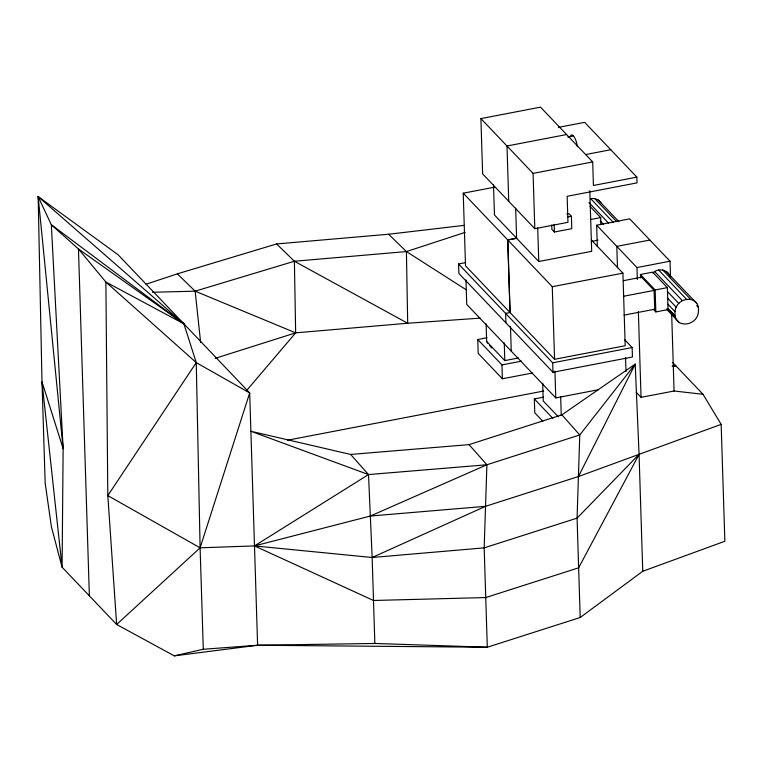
<?xml version="1.0" encoding="UTF-8"?>
<svg xmlns="http://www.w3.org/2000/svg" width="763" height="763" viewBox="0 0 763 763"><rect width="100%" height="100%" fill="white"/><g stroke="black" fill="none" stroke-linecap="round" stroke-linejoin="round"><path stroke-width="1.14" d="M257.617 645.25L374.852 643.457L487.299 647.234L580.195 617.505L642.751 571.268L639.06 454.347L635.207 364.132L579.766 434.967L486.899 464.762L368.51 474.576L250.884 431.267L350.637 454.443L469.016 444.629L486.899 464.762L484.181 547.863L487.299 647.234L257.617 645.25L203.292 649.256L174.288 655.856L116.644 624.487L62.089 567.205L51.407 526.813L45.179 483.227L41.994 381.777L38.15 196.596L118.112 254.775L249.682 392.935L257.617 645.25L174.288 655.856M675.055 311.705C675.932 296.521 700.405 293.984 698.412 311.619C697.535 326.802 673.061 329.339 675.055 311.705L667.883 304.17M203.292 649.256L200.106 547.815L196.263 362.625L183.893 323.846L38.15 196.596L51.331 224.742L78.465 248.976L105.876 282.024L107.812 495.597L200.106 547.815L254.489 545.917L372.153 557.495L485.535 506.317L578.421 476.551L635.207 364.132L561.892 414.834L469.016 444.629M196.263 362.625L107.812 495.597L116.644 624.487L200.106 547.815L249.682 392.935L196.263 362.625L105.876 282.024L183.893 323.846L51.331 224.742L63.138 448.682L62.089 567.205L41.994 381.777L63.138 448.682L38.15 196.596M246.506 390.646L295.653 332.849L294.394 261.251L276.607 243.941L177.359 273.85L146.105 284.217M652.88 272.944C657.706 267.956 667.663 269.186 669.79 276.225M672.193 366.24L675.617 365.553L703.019 394.29L721.159 424.362L639.06 454.347L578.64 567.825L485.745 597.553L373.498 600.481L254.489 545.917L368.51 474.576L350.637 454.443M254.489 545.917L370.332 516.036L486.899 464.762M578.421 476.551L639.06 454.347L577.076 518.134L484.181 547.863L372.153 557.495L374.852 643.457M642.751 571.268L724.85 541.263L721.159 424.362M152.495 292.258L195.147 291.17L294.394 261.251L406.402 251.561L465.23 232.353M215.214 358.352L295.653 332.849L407.69 323.245L480.165 318.123M515.664 208.118L516.608 238.247L507.853 240.049L510.046 312.544L505.621 313.402L505.917 322.844M480.9 118.599L540.509 107.144L592.689 161.937L593.423 185.476L636.857 177.13L637.038 182.872L567.147 196.301L567.958 222.319L534.815 228.69L482.636 173.897L480.9 118.599L533.079 173.392L534.815 228.69M558.392 127.383L584.668 122.338L636.857 177.13M566.594 134.546L506.994 145.991L508.73 201.289M567.796 137.054L573.366 135.976A10.11 3.233 79.1 0 1 577.372 146.639M585.622 154.565L610.762 149.729M533.079 173.392L592.689 161.937M591.335 239.983L622.913 273.135L625.193 345.734L554.567 359.297L465.516 265.801L463.236 193.192L494.5 187.193M566.88 214.002L568.864 213.621L571.401 216.282L571.792 228.681L554.405 232.019L551.868 229.358L551.725 224.961M567.434 217.045L571.401 216.282M590.676 219.506L600.672 217.579L600.891 224.675M597.324 246.64L596.656 225.209L629.704 218.867L670.028 261.204L670.524 277.017M624.83 339.859L632.155 347.546L632.451 356.998L552.975 372.258L458.859 273.431L458.553 263.979L465.573 262.634M591.363 241.461L598.03 240.183M493.508 184.856L494.462 214.985L538.764 261.509L591.687 251.342L589.78 190.655M649.866 240.04L616.809 246.382L617.486 267.823M596.656 225.209L636.981 267.555L670.028 261.204M463.236 193.192L552.278 286.697L622.913 273.135M623.39 280.679L641.549 277.188L654.12 290.388L654.711 309.234L624.067 315.129M667.367 287.613L652.642 272.162L640.424 274.508L655.14 289.959L667.367 287.613L668.054 309.578L675.198 316.073L668.026 308.548M623.476 296.282L654.12 290.388M532.44 373.012L502.378 378.782L478.191 353.374L477.752 339.506L487.004 337.732M653.386 309.349L655.837 311.924L668.054 309.578M486.107 323.836L486.66 341.547L504.81 360.603L518.535 357.961M477.752 339.506L501.949 364.905L521.596 361.128M458.553 263.979L552.679 362.816L632.155 347.546M287.565 440.194L543.695 391.028M542.836 421.271L534.777 412.802L534.338 398.925L543.59 397.151M465.964 279.907L466.737 304.408L555.779 397.914L598.612 389.683M636.208 392.277L641.044 397.342L674.091 391.009L703.019 394.29M672.403 366.459L675.875 365.82L672.651 362.435M516.608 238.247L507.672 239.849L510.046 312.544M276.607 243.941L388.615 234.241L463.885 225.409M370.332 516.036L485.535 506.317M600.986 202.863L598.249 200.02L594.635 198.514L590.581 198.533L613.404 222.5M177.359 273.85L195.147 291.17L295.653 332.849M294.394 261.251L407.69 323.245L406.402 251.561L388.615 234.241M406.402 251.561L466.46 289.95M183.893 323.846L78.465 248.976L89.366 595.846M669.285 310.369L675.198 316.073M598.249 200.02L618.917 221.69M666.29 271.466L696.743 303.407M594.635 198.514L616.647 221.623M662.675 269.959L690.391 299.067M696.638 305.534L698.269 307.251M658.622 269.978L686.338 299.077M589.017 202.634L608.588 223.168M654.616 271.514L682.332 300.612M590.047 206.42L600.672 217.579M600.214 220.898L603.476 224.322M667.444 291.495L678.851 303.483M667.358 297.913L676.333 307.336M666.414 309.053L679.461 322.749M558.239 416.712L543.246 400.976L542.693 383.255M534.338 398.925L552.889 418.401M561.892 414.834L579.766 434.967L577.076 518.134L580.195 617.505M486.66 341.547L488.072 343.379M489.474 345.219L491.591 347.966M641.549 277.188L640.424 274.508L640.538 277.97M195.147 291.17L200.631 342.473M368.51 474.576L372.153 557.495M671.65 313.173L674.091 391.009M655.14 289.959L655.837 311.924M636.981 267.555L637.353 279.468M638.364 311.609L641.044 397.342M625.565 357.513L626.003 371.514M560.652 396.407L561.244 415.301M554.157 224.341L554.405 232.019M552.278 286.697L554.567 359.297M554.93 371.076L555.779 397.914M552.679 362.816L552.975 372.258M537.705 227.908L538.764 261.509M510.485 326.659L511.258 351.161M504.248 342.883L504.81 360.603M501.949 364.905L502.378 378.782M570.667 135.528A10.11 3.233 79.1 0 1 573.366 135.976"/></g></svg>
